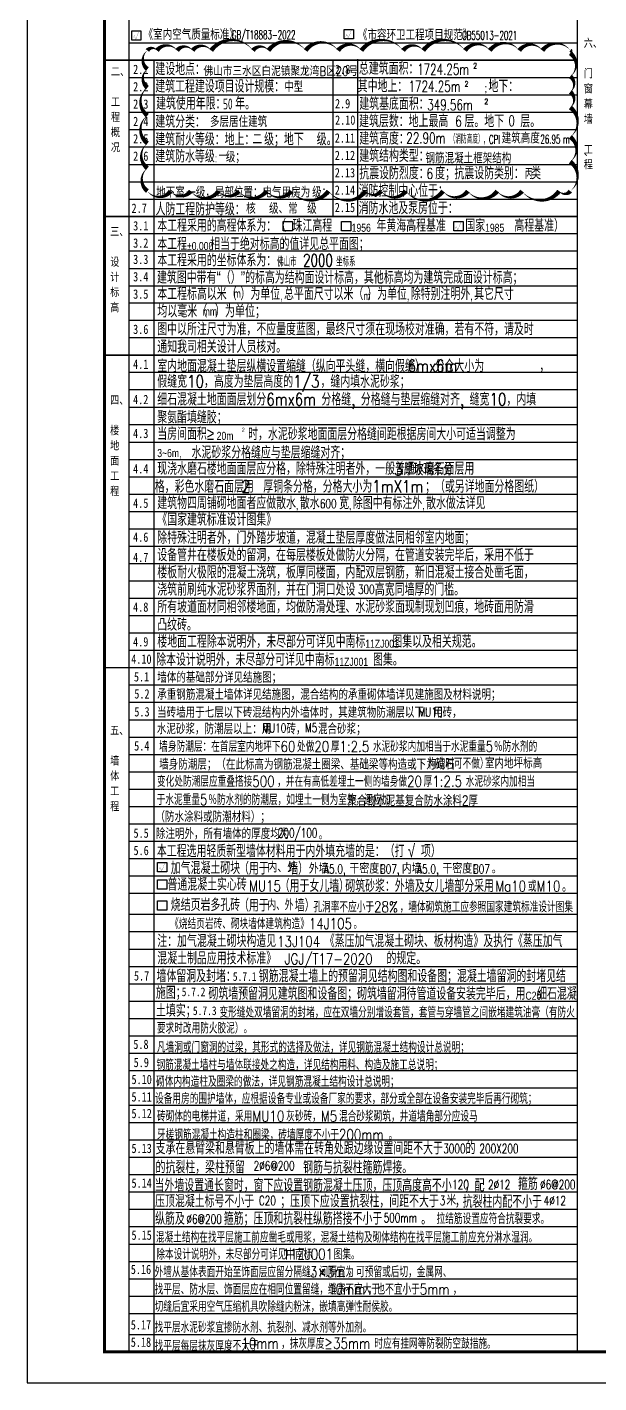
# Model space of a CAD drawing. Extents: x -1041549 to 749950, y -354245 to 17554.
# Drawn here: x -1041549 to -1023078, y -159958 to -116211 of the extents above; entities that cross this region are included whole.
import ezdxf

# ---------------------------------------------------------------- set-up
doc = ezdxf.new("R2010")
doc.units = 0
doc.header["$LTSCALE"] = 1000
doc.header["$MEASUREMENT"] = 0
doc.linetypes.add('CONTINOUS', pattern=[0])
doc.layers.add('DIM_MODI', color=6, linetype='Continuous', plot=False)
for name, color, linetype in [('PUB_TEXT', 7, 'Continuous'), ('PUB_TITLE', 4, 'Continuous'), ('text', 7, 'Continuous'), ('可选项', 6, 'Continuous'), ('辅助线', 8, 'CONTINOUS')]:
    doc.layers.add(name, color=color, linetype=linetype)
doc.styles.add('-黑体', font='simhei.ttf', dxfattribs={"width": 0.8})
doc.styles.add('_HZTXT', font='gs_txt.shx', dxfattribs={"width": 0.8, "bigfont": 'HZTXT.shx'})
doc.styles.add('_TCH_DIM', font='SIMPLEX', dxfattribs={"bigfont": 'GBCBIG'})
doc.styles.add('HZ', font='rs.shx', dxfattribs={"width": 0.8, "bigfont": 'hztxt.shx'})
doc.styles.add('hztxt', font='romand_pkpm', dxfattribs={"bigfont": 'gbcbig'})
doc.styles.get("Standard").update_dxf_attribs({"font": 'gbenor.shx', "bigfont": 'gbcbig.shx'})
doc.styles.add('天正', font='SIMPLEX', dxfattribs={"width": 0.8, "bigfont": 'HZTXT'})
doc.styles.add('标准字体1', font='simplex.shx', dxfattribs={"width": 0.7, "bigfont": 'gbhzfs.shx'})

# ---------------------------------------------------------------- blocks, each defined once
blk = doc.blocks.new('*U129')
at = {"layer": '可选项'}
blk.add_lwpolyline([(436722, 3080), (437022, 3080), (437022, 2780), (436722, 2780)], close=True, dxfattribs=at)
blk = doc.blocks.new('*U130')
at = {"layer": '可选项'}
blk.add_lwpolyline([(436722, 3080), (437022, 3080), (437022, 2780), (436722, 2780)], close=True, dxfattribs=at)
at = {"layer": '可选项', "const_width": 6}
blk.add_lwpolyline([(436774, 2858), (436801, 2921), (436854, 2807), (436956, 3063)], dxfattribs=at)

msp = doc.modelspace()

# ---------------------------------------------------------------- linework, layer by layer
msp.add_lwpolyline([(-958449.1, -101558.4), (-1039049.1, -101558.4), (-1039049.1, -158958.4), (-958449.1, -158958.4)], close=True)
at = {"layer": 'DIM_MODI'}
msp.add_lwpolyline([(-1037661.8, -116964.1, 0, 150, 0.5), (-1037661.8, -117564.1, 0, 150, 0.5), (-1037661.8, -118164.1, 0, 150, 0.5), (-1037661.8, -119064.1, 0, 150, 0.5), (-1037661.8, -119964.1, 0, 150, 0.5), (-1037661.8, -120764.1, 0, 150, 0.5), (-1037661.8, -121502.7, 0, 150, 0.5), (-1036911.8, -121502.7, 0, 150, 0.5), (-1036261.8, -121502.7, 0, 150, 0.5), (-1035361.8, -121502.7, 0, 150, 0.5), (-1034711.8, -121502.7, 0, 150, 0.5), (-1033811.8, -121502.7, 0, 150, 0.5), (-1033011.8, -121502.7, 0, 150, 0.5), (-1031811.8, -121502.7, 0, 150, 0.5), (-1030611.8, -121502.7, 0, 150, 0.5), (-1030111.8, -121502.7, 0, 150, 0.5), (-1029311.8, -121502.7, 0, 150, 0.5), (-1028111.8, -121502.7, 0, 150, 0.5), (-1027311.8, -121502.7, 0, 150, 0.5), (-1026361.8, -121502.7, 0, 150, 0.5), (-1025561.8, -121502.7, 0, 150, 0.5), (-1024361.8, -121502.7, 0, 150, 0.5), (-1024002.8, -121502.7, 0, 150, 0.5), (-1024002.8, -120552.7, 0, 150, 0.5), (-1024002.8, -119752.7, 0, 150, 0.5), (-1024002.8, -118802.7, 0, 150, 0.5), (-1024002.8, -118302.7, 0, 150, 0.5), (-1024002.8, -117802.7, 0, 150, 0.5), (-1024002.8, -117052.7, 0, 150, 0.5), (-1024002.8, -116964.1, 0, 150, 0.5), (-1024902.8, -116964.1, 0, 150, 0.5), (-1025652.8, -116964.1, 0, 150, 0.5), (-1026602.8, -116964.1, 0, 150, 0.5), (-1027402.8, -116964.1, 0, 150, 0.5), (-1028752.8, -116964.1, 0, 150, 0.5), (-1029402.8, -116964.1, 0, 150, 0.5), (-1030752.8, -116964.1, 0, 150, 0.5), (-1031502.8, -116964.1, 0, 150, 0.5), (-1032552.8, -116964.1, 0, 150, 0.5), (-1033752.8, -116964.1, 0, 150, 0.5), (-1034252.8, -116964.1, 0, 150, 0.5), (-1035602.8, -116964.1, 0, 150, 0.5), (-1036202.8, -116964.1, 0, 150, 0.5), (-1036702.8, -116964.1, 0, 150, 0.5), (-1037352.8, -116964.1, 0, 150, 0.5)], format="xyseb", close=True, dxfattribs=at)
at = {"layer": 'PUB_TITLE'}
msp.add_lwpolyline([(-1041549.1, -159958.4), (-957449.1, -159958.4), (-957449.1, -100558.4), (-1041549.1, -100558.4)], close=True, dxfattribs=at)
msp.add_lwpolyline([(-1041549.1, -159958.4), (-957449.1, -159958.4), (-957449.1, -100558.4), (-1041549.1, -100558.4)], close=True, dxfattribs=at)
at = {"layer": 'PUB_TITLE', "const_width": 100}
msp.add_lwpolyline([(-1039049.1, -158958.4), (-958449.1, -158958.4), (-958449.1, -101558.4), (-1039049.1, -101558.4)], close=True, dxfattribs=at)
msp.add_lwpolyline([(-1039049.1, -158958.4), (-958449.1, -158958.4), (-958449.1, -101558.4), (-1039049.1, -101558.4)], close=True, dxfattribs=at)
at = {"layer": '可选项', "const_width": 6}
for points in [[(-1038118.2, -116550.3), (-1038090.8, -116486.7), (-1038038.1, -116601.6), (-1037936.4, -116345.2)], [(-1031254.3, -116513.5), (-1031226.9, -116449.9), (-1031174.2, -116564.9), (-1031072.5, -116308.4)]]:
    msp.add_lwpolyline(points, dxfattribs=at)
at = {"layer": '可选项'}
msp.add_lwpolyline([(-1031306.5, -116291.5), (-1031006.5, -116291.5), (-1031006.5, -116591.5), (-1031306.5, -116591.5)], close=True, dxfattribs=at)
at = {"layer": '辅助线'}
for p, q in [((-1038249.1, -158958.4), (-1038249.1, -103918.4)), ((-1038249.1, -116718.4), (-1023774.1, -116718.4)), ((-1030861.6, -116721), (-1030861.6, -116718.4)), ((-1038249.1, -117278.4), (-1023774.1, -117278.4)), ((-1037449.1, -158958.4), (-1037449.1, -117266.7)), ((-1031661.6, -122318.4), (-1031661.6, -117278.4)), ((-1030861.6, -122318.4), (-1030861.6, -117246.6)), ((-1038249.1, -117838.4), (-1023774.1, -117838.4)), ((-1038249.1, -118398.4), (-1023774.1, -118398.4)), ((-1038249.1, -118958.4), (-1023774.1, -118958.4)), ((-1038249.1, -119518.4), (-1023774.1, -119518.4)), ((-1038249.1, -120078.4), (-1023774.1, -120078.4)), ((-1038249.1, -120638.4), (-1023774.1, -120638.4)), ((-1038249.1, -121198.4), (-1023774.1, -121198.4)), ((-1038249.1, -121758.4), (-1023774.1, -121758.4)), ((-1038249.1, -122318.4), (-1023774.1, -122318.4)), ((-1038249.1, -122318.4), (-1023774.1, -122318.4)), ((-1038249.1, -122318.4), (-1023774.1, -122318.4)), ((-1023774.1, -122878.4), (-1038249.1, -122878.4)), ((-1023774.1, -123438.4), (-1038249.1, -123438.4)), ((-1038249.1, -123998.4), (-1023773.6, -123998.4)), ((-1038249.1, -124558.4), (-1023774.1, -124558.4)), ((-1023774.1, -125118.4), (-1038249.1, -125118.4)), ((-1023774.1, -125678.4), (-1038249.1, -125678.4)), ((-1023774.1, -126238.4), (-1038249.1, -126238.4)), ((-1023774.1, -126798.4), (-1038249.1, -126798.4)), ((-1023774.1, -127358.4), (-1038249.1, -127358.4)), ((-1023774.1, -127918.4), (-1038249.1, -127918.4)), ((-1038249.1, -128478.4), (-1023774.1, -128478.4)), ((-1038249.1, -129038.4), (-1023774.1, -129038.4)), ((-1038249.1, -129598.4), (-1023774.1, -129598.4)), ((-1038249.1, -130158.4), (-1023774.1, -130158.4)), ((-1038249.1, -130718.4), (-1023774.1, -130718.4)), ((-1038249.1, -131278.4), (-1023774.1, -131278.4)), ((-1038249.1, -131838.4), (-1023774.1, -131838.4)), ((-1038249.1, -132398.4), (-1023774.1, -132398.4)), ((-1038249.1, -132958.4), (-1023774.1, -132958.4)), ((-1038249.1, -133518.4), (-1023774.1, -133518.4)), ((-1038249.1, -134078.4), (-1023774.1, -134078.4)), ((-1038249.1, -134638.4), (-1023774.1, -134638.4)), ((-1038249.1, -135198.4), (-1023774.1, -135198.4)), ((-1038249.1, -135758.4), (-1023774.1, -135758.4)), ((-1038249.1, -136318.4), (-1023774.1, -136318.4)), ((-1038249.1, -136878.4), (-1023774.1, -136878.4)), ((-1038249.1, -137438.4), (-1023774.1, -137438.4)), ((-1038249.1, -137998.4), (-1023774.1, -137998.4)), ((-1038249.1, -138558.4), (-1023774.1, -138558.4)), ((-1038249.1, -139118.4), (-1023774.1, -139118.4)), ((-1038249.1, -139678.4), (-1023774.1, -139678.4)), ((-1038249.1, -140238.4), (-1023774.1, -140238.4)), ((-1038249.1, -140798.4), (-1023774.1, -140798.4)), ((-1038249.1, -141358.4), (-1023774.1, -141358.4)), ((-1038249.1, -141918.4), (-1023774.1, -141918.4)), ((-1038249.1, -142478.4), (-1023774.1, -142478.4)), ((-1038249.1, -143038.4), (-1023774.1, -143038.4)), ((-1038249.1, -143598.4), (-1023774.1, -143598.4)), ((-1038249.1, -143598.4), (-1023774.1, -143598.4)), ((-1038249.1, -144158.4), (-1023774.1, -144158.4)), ((-1038249.1, -144158.4), (-1023774.1, -144158.4)), ((-1038249.1, -144838.4), (-1023774.1, -144838.4)), ((-1038249.1, -144838.4), (-1023774.1, -144838.4)), ((-1038249.1, -145398.4), (-1023774.1, -145398.4)), ((-1038249.1, -145398.4), (-1023774.1, -145398.4)), ((-1038249.1, -145958.4), (-1023774.1, -145958.4)), ((-1038249.1, -145958.4), (-1023774.1, -145958.4)), ((-1038249.1, -146518.4), (-1023774.1, -146518.4)), ((-1038249.1, -146518.4), (-1023774.1, -146518.4)), ((-1038249.1, -147078.4), (-1023774.1, -147078.4)), ((-1038249.1, -147078.4), (-1023774.1, -147078.4)), ((-1038249.1, -147638.4), (-1023774.1, -147638.4)), ((-1038249.1, -147638.4), (-1023774.1, -147638.4)), ((-1038249.1, -148198.4), (-1023774.1, -148198.4)), ((-1038249.1, -148198.4), (-1023774.1, -148198.4)), ((-1038249.1, -148758.4), (-1023774.1, -148758.4)), ((-1038249.1, -148758.4), (-1023774.1, -148758.4)), ((-1038249.1, -149318.4), (-1023774.1, -149318.4)), ((-1038249.1, -149318.4), (-1023774.1, -149318.4)), ((-1038249.1, -149878.4), (-1023774.1, -149878.4)), ((-1038249.1, -149878.4), (-1023774.1, -149878.4)), ((-1038249.1, -150438.4), (-1023774.1, -150438.4)), ((-1038249.1, -150438.4), (-1023774.1, -150438.4)), ((-1038249.1, -150998.4), (-1023774.1, -150998.4)), ((-1038249.1, -150998.4), (-1023774.1, -150998.4)), ((-1038249.1, -151558.4), (-1023774.1, -151558.4)), ((-1038249.1, -151558.4), (-1023774.1, -151558.4)), ((-1038249.1, -152118.4), (-1023774.1, -152118.4)), ((-1038249.1, -152678.4), (-1023774.1, -152678.4)), ((-1038249.1, -153238.4), (-1023774.1, -153238.4)), ((-1038249.1, -153798.4), (-1023774.1, -153798.4)), ((-1023774.1, -154358.4), (-1038249.1, -154358.4)), ((-1023774.1, -154918.4), (-1038249.1, -154918.4)), ((-1038249.1, -155478.4), (-1023774.1, -155478.4)), ((-1038249.1, -156038.4), (-1023774.1, -156038.4)), ((-1038249.1, -156598.4), (-1023774.1, -156598.4)), ((-1038249.1, -157158.4), (-1023774.1, -157158.4)), ((-1038249.1, -157718.4), (-1023774.1, -157718.4)), ((-1038249.1, -158398.4), (-1023774.1, -158398.4))]:
    msp.add_line(p, q, dxfattribs=at)
at = {"layer": '辅助线', "const_width": 50}
for points in [[(-1023774.1, -158958.4), (-1023774.1, -102718.4)], [(-1023774.1, -141558.4), (-1023774.1, -102718.4)], [(-1023774.1, -117278.4), (-1039049.1, -117278.4)], [(-1023774.1, -122318.4), (-1039049.1, -122318.4)], [(-1023774.1, -126798.4), (-1039049.1, -126798.4)], [(-1023774.1, -136878.4), (-1039049.1, -136878.4)]]:
    msp.add_lwpolyline(points, dxfattribs=at)

# ---------------------------------------------------------------- block references
at = {"layer": '可选项'}
for name, p in [('*U129', (-1474891.9, -119408.2)), ('*U129', (-1469995.9, -125565.7)), ('*U129', (-1468112.7, -125565.7)), ('*U130', (-1464489.4, -125565.7)), ('*U130', (-1474053.5, -146246.4)), ('*U129', (-1474053.5, -146804.1)), ('*U129', (-1474053.5, -147486.4))]:
    msp.add_blockref(name, p, dxfattribs=at)

# ---------------------------------------------------------------- texts
at = {"color": 4, "style": '_TCH_DIM', "width": 0.705882}
for s, p in [('3000', (-1028106.3, -152545.9)), ('200X200', (-1026935.9, -152545.9)), ('2%%c6@200', (-1034231.9, -153101.9)), ('120', (-1027816.1, -153706.3)), ('2%%c12', (-1026659.2, -153706.3)), ('%%c6@200', (-1024978.7, -153708)), ('C20', (-1034061.3, -154224.5)), ('3', (-1028219.8, -154224.5)), ('4%%c12', (-1024861.4, -154229)), ('%%c6@200', (-1036402.7, -154824.2)), ('500mm', (-1030032.1, -154779.5))]:
    msp.add_text(s, height=297.5, dxfattribs=at).set_placement(p)
at = {"color": 4, "style": '_TCH_DIM'}
msp.add_text('米', height=337.6, dxfattribs=at).set_placement((-1028007.3, -154224.5))
at = {"layer": 'PUB_TEXT', "color": 4}
for s, height, style, width, p in [('1724.25m', 350, '标准字体1', 0.7, (-1028950.6, -117745.3)), ('2', 175, '标准字体1', 0.7, (-1027142.1, -117545)), ('1724.25m', 350, '标准字体1', 0.7, (-1029229.3, -118296)), ('2', 175, '标准字体1', 0.7, (-1027417.7, -118127.7)), ('349.56m', 350, '标准字体1', 0.7, (-1028624.6, -118892.8)), ('2', 175, '标准字体1', 0.7, (-1026779.2, -118700.2)), ('6', 350, '标准字体1', 0.7, (-1027716.3, -119419.4)), ('0', 350, '标准字体1', 0.7, (-1026002.1, -119410.7)), ('22.90m', 350, '标准字体1', 0.7, (-1029299.1, -119964.1)), ('（消防高度）', 261.81, '标准字体1', 0.7, (-1027899.1, -119964.1)), ('，', 261.8, '标准字体1', 0.7, (-1026818.5, -119993.6)), ('6', 350, '标准字体1', 0.7, (-1028647.6, -121111.1)), ('丙', 350, '标准字体1', 0.7, (-1025464.6, -121111.1)), ('佛山市', 299.21, '标准字体1', 0.7, (-1033472.6, -123934.9)), ('2000', 400, '标准字体1', 0.7, (-1032632.6, -123934.9)), ('坐标系', 299.21, '标准字体1', 0.7, (-1031566, -123934.9)), ('200/100', 297.5, '_TCH_DIM', 0.705882, (-1033448.6, -142359.9))]:
    msp.add_text(s, height=height, dxfattribs=dict(at, style=style, width=width)).set_placement(p)
at = {"layer": 'PUB_TEXT', "style": 'hztxt', "width": 0.8}
for s, height, p in [('室内地面混凝土垫层纵横设置缩缝（纵向平头缝，横向假缝），分仓大小为', 400, (-1037343.6, -127343.9)), ('6mx6m', 400, (-1029257.6, -127343.9)), ('，', 400, (-1025000.7, -127343.9)), ('假缝宽', 400, (-1037343.6, -127844.3)), ('10', 400, (-1036383.6, -127844.3)), ('，高度为垫层高度的', 400, (-1035835, -127844.3)), ('1/3', 400, (-1032955, -127844.3)), ('，缝内填水泥砂浆；', 400, (-1032071.2, -127844.3)), ('细石混凝土地面面层划分', 400, (-1037343.6, -128419.9)), ('6mx6m', 400, (-1033823.6, -128419.9)), ('分格缝', 400, (-1032040.7, -128419.9)), ('分格缝与垫层缩缝对齐', 400, (-1030767.1, -128419.9)), ('缝宽', 400, (-1027253.4, -128419.9)), ('10', 400, (-1026613.4, -128419.9)), ('，内填', 400, (-1026064.8, -128419.9)), ('聚氨酯填缝胶；', 400, (-1037343.6, -128998.6)), (',', 400, (-1031080.7, -128419.9)), (',', 400, (-1027567.1, -128419.9)), ('现浇水磨石楼地面面层应分格，除特殊注明者外，一般普通水磨石面层用', 400, (-1037343.6, -130655.7)), ('3', 400, (-1029693, -130678.5)), ('厚玻璃条分', 400, (-1029388.2, -130678.5)), ('格，彩色水磨石面层用', 400, (-1037424, -131232.9)), ('厚铜条分格，分格大小为', 400, (-1033919.2, -131232.9)), ('；（或另详地面分格图纸）', 400, (-1028692.6, -131232.9)), ('2', 400, (-1034624.4, -131232.9)), ('1mX1m', 400, (-1030399.2, -131232.9)), ('墙身防潮层：在首层室内地坪下', 350, (-1037282.9, -139597.7)), ('60', 350, (-1033362.9, -139597.7)), ('处做', 350, (-1032829.6, -139597.7)), ('20', 350, (-1032269.6, -139597.7)), ('厚', 350, (-1031736.2, -139597.7)), ('1:2.5', 350, (-1031456.2, -139597.7)), ('水泥砂浆内加相当于水泥重量', 350, (-1030376.2, -139597.7)), ('5', 350, (-1026736.2, -139597.7)), ('％防水剂的', 350, (-1026469.6, -139597.7)), ('构造时可不做）', 350, (-1028601.7, -140142.5)), ('变化处防潮层应重叠搭接', 350, (-1037353.3, -140723.8)), ('500', 350, (-1034273.3, -140723.8)), ('，并在有高低差埋土一侧的墙身做', 350, (-1033473.3, -140723.8)), ('20', 350, (-1029273.3, -140723.8)), ('厚', 350, (-1028739.9, -140723.8)), ('1:2.5', 350, (-1028459.9, -140723.8)), ('水泥砂浆内加相当', 350, (-1027379.9, -140723.8)), ('于水泥重量', 350, (-1037363.9, -141313)), ('5', 350, (-1035963.9, -141313)), ('％防水剂的防潮层，如埋土一侧为室外，还应加', 350, (-1035697.2, -141313)), ('变形缝处双墙留洞的封堵，应在双墙分别增设套管，套管与穿墙管之间嵌堵建筑油膏（有防火', 350, (-1035335.4, -148171.2)), ('要求时改用防火胶泥）。', 350, (-1037357.6, -148685)), ('凡墙洞或门窗洞的过梁，其形式的选择及做法，详见钢筋混凝土结构设计总说明；', 350, (-1037357.6, -149301.2)), ('钢筋混凝土墙柱与墙体联接处之构造，详见结构用料、构造及施工总说明；', 350, (-1037369.6, -149868.4)), ('砌体内构造柱及圈梁的做法，详见钢筋混凝土结构设计总说明；', 350, (-1037383.9, -150405.5)), ('设备用房的围护墙体，应根据设备专业或设备厂家的要求，部分或全部在设备安装完毕后再行砌筑；', 350, (-1037413.6, -150954.6)), ('砖砌体的电梯井道，采用', 350, (-1037352.9, -151526.7)), ('MU10', 350, (-1034272.9, -151526.7)), ('灰砂砖，', 350, (-1033179.6, -151526.7)), ('M5', 350, (-1032059.6, -151526.7)), ('混合砂浆砌筑，井道墙角部分应设马', 350, (-1031472.9, -151526.7)), ('牙槎钢筋混凝土构造柱和圈梁，砖墙厚度不小于', 350, (-1037352.9, -152123.9)), ('200mm', 350, (-1031472.9, -152123.9)), ('。', 350, (-1029872.9, -152123.9)), ('拉结筋设置应符合抗裂要求。', 350, (-1028323.6, -154833.1)), ('混凝土结构在找平层施工前应凿毛或甩浆，混凝土结构及砌体结构在找平层施工前应充分淋水湿润。', 350, (-1037388.3, -155431.6)), ('除本设计说明外，未尽部分可详见中南标', 350, (-1037376.6, -155981)), ('11ZJ001', 350, (-1033298.8, -155981)), ('图集。', 350, (-1031645.4, -155981)), ('外墙从基体表面开始至饰面层应留分隔缝，间隔宜为', 350, (-1037428.6, -156548.9)), ('，可预留或后切，金属网、', 350, (-1031201.5, -156548.9)), ('3', 350, (-1032414.9, -156548.9)), ('×', 350, (-1032148.2, -156548.9)), ('3m', 350, (-1031868.2, -156548.9)), ('找平层、防水层、饰面层应在相同位置留缝，缝宽不宜大于', 350, (-1037428.6, -157108.9)), ('10mm', 350, (-1031823.9, -157108.9)), ('，也不宜小于', 350, (-1030543.9, -157108.9)), ('5mm', 350, (-1028863.9, -157108.9)), ('，', 350, (-1027797.2, -157108.9)), ('切缝后宜采用空气压缩机具吹除缝内粉沫，嵌填高弹性耐侯胶。', 350, (-1037428.6, -157668.9)), ('找平层水泥砂浆宜掺防水剂、抗裂剂、减水剂等外加剂。', 350, (-1037428.6, -158337.5)), ('找平层每层抹灰厚度不大于', 350, (-1037428.6, -158935.8)), ('10mm', 350, (-1034624.1, -158859)), ('，抹灰厚度≥', 350, (-1033344.1, -158859)), ('35mm', 350, (-1031664.1, -158859)), ('时应有挂网等防裂防空鼓措施。', 350, (-1030330.8, -158859))]:
    msp.add_text(s, height=height, dxfattribs=at).set_placement(p)
at = {"layer": 'PUB_TITLE', "color": 7, "style": '天正'}
for s, height, width, p in [('《室内空气质量标准》', 350, 0.8, (-1037786.7, -116621.6)), ('GB/T18883-2022', 280, 0.6, (-1034936.5, -116597)), ('《市容环卫工程项目规范》', 350, 0.8, (-1030862.9, -116633.5)), ('GB55013-2021', 280, 0.6, (-1027498.6, -116616.1))]:
    msp.add_text(s, height=height, dxfattribs=dict(at, width=width)).set_placement(p)
at = {"layer": 'PUB_TITLE', "style": '天正', "width": 0.8}
msp.add_text('佛山市三水区白泥镇聚龙湾B区20号', height=300, dxfattribs=at).set_placement((-1035851, -117785.8))
at = {"layer": 'PUB_TITLE', "color": 4, "style": '天正'}
for s, height, width, p in [('CPI', 280, 0.6, (-1026630, -119974.8)), ('建筑高度', 350, 0.8, (-1026218.2, -119966.3)), ('26.95', 280, 0.6, (-1024969.1, -119966.3)), ('m', 280, 0.6, (-1024238.3, -119966.3))]:
    msp.add_text(s, height=height, dxfattribs=dict(at, width=width)).set_placement(p)
at = {"layer": 'text', "width": 0.8}
for s, height, style, p in [('六、', 262.87, '-黑体', (-1023566.4, -116853.4)), ('二、', 262.87, '-黑体', (-1038841.4, -117771.4)), ('2.1', 301.69, '-黑体', (-1038123.9, -117724)), ('建设地点：', 400, '_HZTXT', (-1037406.1, -117762.7)), ('2.8', 301.69, '-黑体', (-1031601.4, -117724)), ('总建筑面积：', 400, '_HZTXT', (-1030829.8, -117746.6)), ('门', 262.9, '-黑体', (-1023566.4, -117833.4)), ('2.2', 301.69, '-黑体', (-1038123.9, -118284)), ('建筑工程建设项目设计规模：', 400, '_HZTXT', (-1037408.1, -118322.7)), ('其中地上：', 400, '_HZTXT', (-1030869.1, -118314.4)), (';', 260, '_HZTXT', (-1026770.2, -118314.4)), ('地下：', 400, '_HZTXT', (-1026645.4, -118314.4)), ('窗', 262.9, '-黑体', (-1023566.4, -118323.4)), ('工', 262.9, '-黑体', (-1038841.4, -118751.4)), ('2.3', 301.69, '-黑体', (-1038123.9, -118844)), ('建筑使用年限：', 400, '_HZTXT', (-1037381.9, -118874.1)), ('年。', 400, '_HZTXT', (-1034827.4, -118874.1)), ('2.9', 301.69, '-黑体', (-1031603.4, -118830)), ('建筑基底面积：', 400, '_HZTXT', (-1030818.6, -118882.7)), ('幕', 262.9, '-黑体', (-1023566.4, -118813.4)), ('程', 262.9, '-黑体', (-1038841.4, -119241.4)), ('概', 262.9, '-黑体', (-1038841.4, -119731.4)), ('2.4', 301.69, '-黑体', (-1038123.9, -119404)), ('建筑分类：', 400, '_HZTXT', (-1037405.8, -119458.3)), ('2.10', 301.69, '-黑体', (-1031601.2, -119359.4)), ('建筑层数：地上最高', 400, '_HZTXT', (-1030824, -119442.7)), ('层。地下', 400, '_HZTXT', (-1027419.9, -119442.7)), ('层。', 400, '_HZTXT', (-1025615.8, -119442.7)), ('墙', 262.9, '-黑体', (-1023566.4, -119303.4)), ('2.5', 301.69, '-黑体', (-1038123.9, -119964)), ('建筑耐火等级：地上：', 400, '_HZTXT', (-1037407.8, -120027.2)), ('级；地下', 400, '_HZTXT', (-1033893.3, -120027.2)), ('级。', 400, '_HZTXT', (-1032194, -120027.2)), ('2.11', 301.69, '-黑体', (-1031610.8, -119938.9)), ('建筑高度：', 400, '_HZTXT', (-1030818.6, -120002.7)), ('况', 262.9, '-黑体', (-1038841.4, -120221.4)), ('2.6', 301.69, '-黑体', (-1038123.9, -120524)), ('建筑防水等级', 400, '_HZTXT', (-1037405.8, -120578.3)), ('2.12', 301.69, '-黑体', (-1031610.8, -120498.9)), ('建筑结构类型：', 400, '_HZTXT', (-1030818.6, -120562.7)), ('工', 262.9, '-黑体', (-1023566.4, -120283.4)), ('、', 262.9, '-黑体', (-1023566.4, -120353.4)), ('抗震设防烈度：', 400, '_HZTXT', (-1030818.6, -121122.7)), ('度；', 400, '_HZTXT', (-1028368.9, -121122.7)), ('抗震设防类别：  类', 400, '_HZTXT', (-1027745.6, -121122.7)), ('程', 262.9, '-黑体', (-1023566.4, -120773.4)), ('2.13', 301.69, '-黑体', (-1031610.8, -121058.9)), ('2.14', 301.69, '-黑体', (-1031610.8, -121618.9)), ('消防控制中心位于：', 400, '_HZTXT', (-1030838, -121688.6)), ('2.7', 301.69, '-黑体', (-1038174.3, -122204)), ('人防工程防护等级：', 400, '_HZTXT', (-1037400, -122285)), ('2.15', 301.69, '-黑体', (-1031610.8, -122178.9)), ('消防水池及泵房位于：', 400, '_HZTXT', (-1030838, -122248.6)), ('3.1', 301.69, '-黑体', (-1038123.9, -122772.1)), ('本工程采用的高程体系为：（', 400, '_HZTXT', (-1037343.6, -122814.9)), ('珠江高程', 400, '_HZTXT', (-1032973.9, -122814.9)), ('年黄海高程基准', 400, '_HZTXT', (-1030262.8, -122814.9)), ('国家', 400, '_HZTXT', (-1027393.9, -122814.9)), ('高程基准）', 400, '_HZTXT', (-1025807.7, -122814.9)), ('三、', 262.87, '-黑体', (-1038865.2, -122934.6)), ('1956', 260, '_HZTXT', (-1031065, -122814.9)), ('1985', 260, '_HZTXT', (-1026753.9, -122814.9)), ('3.2', 301.69, '-黑体', (-1038123.9, -123328)), ('本工程', 400, '_HZTXT', (-1037343.6, -123404.7)), ('%%P0.000', 260, '_HZTXT', (-1036383.6, -123404.7)), ('相当于绝对标高的值详见总平面图；', 400, '_HZTXT', (-1035634.8, -123404.7)), ('设', 262.9, '-黑体', (-1038865.2, -123914.6)), ('3.3', 301.69, '-黑体', (-1038123.9, -123855)), ('本工程采用的坐标体系为：', 400, '_HZTXT', (-1037343.6, -123934.9)), ('计', 262.9, '-黑体', (-1038865.2, -124404.6)), ('3.4', 301.69, '-黑体', (-1038123.9, -124415)), ('建筑图中带有“（）”的标高为结构面设计标高，其他标高均为建筑完成面设计标高；', 400, '_HZTXT', (-1037352.6, -124490.7)), ('标', 262.9, '-黑体', (-1038865.2, -124894.6)), ('3.5', 301.69, '-黑体', (-1038123.9, -124975)), ('本工程标高以米（', 400.42, '_HZTXT', (-1037343.6, -125017.7)), ('）为单位', 400.42, '_HZTXT', (-1034655.9, -125017.7)), ('总平面尺寸以米（', 400.42, '_HZTXT', (-1033249.6, -125017.7)), ('）为单位', 400.42, '_HZTXT', (-1030562, -125017.7)), ('除特别注明外', 400.42, '_HZTXT', (-1029155.7, -125017.7)), ('其它尺寸', 400.42, '_HZTXT', (-1027108.8, -125017.7)), ('高', 262.9, '-黑体', (-1038865.2, -125384.6)), ('m', 260.3, '_HZTXT', (-1034876.9, -124941)), (',', 260.3, '_HZTXT', (-1033374.6, -125017.7)), ('m', 260.3, '_HZTXT', (-1030687, -125017.7)), (',', 260.3, '_HZTXT', (-1029280.7, -125017.7)), (',', 260.3, '_HZTXT', (-1027233.7, -125017.7)), ('均以毫米（', 403.33, '_HZTXT', (-1037343.6, -125577.7)), ('mm', 262.17, '_HZTXT', (-1035879, -125520.2)), ('）为单位；', 403.33, '_HZTXT', (-1035478.5, -125577.7)), ('3.6', 301.69, '-黑体', (-1038123.9, -126111.7)), ('图中以所注尺寸为准，不应量度蓝图，最终尺寸须在现场校对准确，若有不符，请及时', 400, '_HZTXT', (-1037343.6, -126154.4)), ('通知我司相关设计人员核对。', 400, '_HZTXT', (-1037343.6, -126723.8)), ('4.1', 301.69, '-黑体', (-1038123.9, -127238.8)), ('四、', 262.87, '-黑体', (-1038865.2, -128371.2)), ('4.2', 301.69, '-黑体', (-1038123.9, -128377.2)), ('楼', 262.9, '-黑体', (-1038865.2, -129351.2)), ('4.3', 301.69, '-黑体', (-1038123.9, -129471.2)), ('当房间面积≥', 400, '_HZTXT', (-1037343.6, -129529.9)), ('20m', 260, '_HZTXT', (-1035423.6, -129529.9)), ('2', 130, '_HZTXT', (-1034614.9, -129267.5)), ('时，水泥砂浆地面面层分格缝间距根据房间大小可适当调整为', 400, '_HZTXT', (-1034408.8, -129539.3)), ('地', 262.9, '-黑体', (-1038865.2, -129841.2)), ('3~6m,', 260, '_HZTXT', (-1037343.6, -130084.9)), ('水泥砂浆分格缝应与垫层缩缝对齐；', 400, '_HZTXT', (-1036235.3, -130134.1)), ('面', 262.9, '-黑体', (-1038865.2, -130331.2)), ('4.4', 301.69, '-黑体', (-1038123.9, -130613)), ('工', 262.9, '-黑体', (-1038865.2, -130821.2)), ('程', 262.9, '-黑体', (-1038865.2, -131311.2)), ('4.5', 301.69, '-黑体', (-1038123.9, -131722.8)), ('建筑物四周铺砌地面者应做散水', 400, '_HZTXT', (-1037343.6, -131765.5)), ('散水', 400, '_HZTXT', (-1032738.8, -131765.5)), ('宽', 400, '_HZTXT', (-1031469.8, -131765.5)), ('除图中有标注外', 400, '_HZTXT', (-1031025, -131765.5)), ('散水做法详见', 400, '_HZTXT', (-1028660.2, -131765.5)), ('《国家建筑标准设计图集》', 400, '_HZTXT', (-1037343.6, -132301)), (',', 260, '_HZTXT', (-1032863.6, -131765.5)), (',', 260, '_HZTXT', (-1031149.8, -131765.5)), (',', 260, '_HZTXT', (-1028785, -131765.5)), ('4.6', 301.69, '-黑体', (-1038123.9, -132816.5)), ('除特殊注明者外，门外踏步坡道，混凝土垫层厚度做法同相邻室内地面；', 400, '_HZTXT', (-1037343.6, -132885.2)), ('4.7', 301.69, '-黑体', (-1038123.9, -133468.5)), ('设备管井在楼板处的留洞，在每层楼板处做防火分隔，在管道安装完毕后，采用不低于', 400, '_HZTXT', (-1037343.6, -133445.2)), ('楼板耐火极限的混凝土浇筑，板厚同楼面，内配双层钢筋，新旧混凝土接合处凿毛面，', 400, '_HZTXT', (-1037343.6, -134001.9)), ('浇筑前刷纯水泥砂浆界面剂，并在门洞口处设', 400, '_HZTXT', (-1037343.6, -134557.5)), ('高宽同墙厚的门槛。', 400, '_HZTXT', (-1030314.6, -134557.5)), ('所有坡道面材同相邻楼地面，均做防滑处理、水泥砂浆面现制现划凹痕，地砖面用防滑', 400, '_HZTXT', (-1037343.6, -135116.7)), ('4.8', 301.69, '-黑体', (-1038123.9, -135074)), ('凸纹砖。', 400, '_HZTXT', (-1037343.6, -135691.7)), ('4.9', 301.69, '-黑体', (-1038123.9, -136194)), ('楼地面工程除本说明外，未尽部分可详见中南标', 400, '_HZTXT', (-1037343.6, -136236.7)), ('11ZJ001', 260, '_HZTXT', (-1030623.6, -136236.7)), ('图集以及相关规范。', 400, '_HZTXT', (-1029750, -136236.7)), ('4.10', 301.69, '-黑体', (-1038184.9, -136754)), ('除本设计说明外，未尽部分可详见中南标', 400, '_HZTXT', (-1037376.6, -136821)), ('图集。', 400, '_HZTXT', (-1030374, -136821)), ('11ZJ001', 260, '_HZTXT', (-1031616.6, -136821)), ('5.1', 301.69, '-黑体', (-1038098.9, -137324.7)), ('墙体的基础部分详见结施图；', 350, '_HZTXT', (-1037343.6, -137367.4)), ('5.2', 301.69, '-黑体', (-1038085.3, -137875.4)), ('承重钢筋混凝土墙体详见结施图，混合结构的承重砌体墙详见建施图及材料说明；', 350, '_HZTXT', (-1037345.4, -137918.1)), ('5.3', 301.69, '-黑体', (-1038084.1, -138453.5)), ('当砖墙用于七层以下砖混结构内外墙体时，其建筑物防潮层以下：用', 350, '_HZTXT', (-1037352.2, -138496.2)), ('砖，', 350, '_HZTXT', (-1028126.8, -138496.2)), ('水泥砂浆，防潮层以上：用', 350, '_HZTXT', (-1037357.6, -139027.2)), ('砖，', 350, '_HZTXT', (-1033172.1, -139027.2)), ('混合砂浆；', 350, '_HZTXT', (-1032153.6, -139027.2)), ('五、', 262.87, '-黑体', (-1038865.2, -139032)), ('5.4', 301.69, '-黑体', (-1038091.1, -139555)), ('墙', 262.9, '-黑体', (-1038865.2, -140012)), ('墙身防潮层；（在此标高为钢筋混凝土圈梁、基础梁等构造或下为砌石', 350, '_HZTXT', (-1037282.9, -140171.9)), ('室内地坪标高', 350, '_HZTXT', (-1026758.1, -140133.5)), ('体', 262.9, '-黑体', (-1038865.2, -140502)), ('工', 262.9, '-黑体', (-1038865.2, -140992)), ('程', 262.9, '-黑体', (-1038865.2, -141482)), ('（防水涂料或防潮材料）；', 350, '_HZTXT', (-1037403.7, -141865.4)), ('5.5', 301.69, '-黑体', (-1038111.9, -142368.4)), ('除注明外，所有墙体的厚度均为', 350, '_HZTXT', (-1037390.1, -142411.1)), ('本工程选用轻质新型墙体材料用于内外填充墙的是：（打', 400, '_HZTXT', (-1037356.6, -142995.4)), ('√', 400, '_HZTXT', (-1029251.7, -142995.4)), ('项）', 400, '_HZTXT', (-1028826.9, -142995.4)), ('5.6', 301.69, '-黑体', (-1038111.9, -142928.4)), ('加气混凝土砌块', 400, '_HZTXT', (-1036907.5, -143542.1)), ('（用于', 400, '_HZTXT', (-1034701.8, -143557.6)), ('墙）', 400, '_HZTXT', (-1033112.9, -143557.6)), ('普通混凝土实心砖', 400, '_HZTXT', (-1037013.8, -144074.8)), ('（用于女儿墙）', 400, '_HZTXT', (-1033389.4, -144117.6)), ('砌筑砂浆：外墙及女儿墙部分采用', 400, '_HZTXT', (-1031269.7, -144121.4)), ('烧结页岩多孔砖', 400, '_HZTXT', (-1036907.5, -144733.8)), ('（用于', 400, '_HZTXT', (-1034701.8, -144749.3)), ('墙）', 400, '_HZTXT', (-1032903.3, -144749.3)), ('。', 400, '_HZTXT', (-1024268.5, -144121.4)), ('注：加气混凝土砌块构造见', 400, '_HZTXT', (-1037343.6, -145898.6)), ('《蒸压加气混凝土砌块、板材构造》及执行《蒸压加气', 400, '_HZTXT', (-1031931.3, -145898.6)), ('混凝土制品应用技术标准》', 400, '_HZTXT', (-1037343.6, -146455.7)), ('的规定。', 400, '_HZTXT', (-1029939.7, -146455.7)), ('5.7', 301.69, '-黑体', (-1038097.9, -146975.7)), ('墙体留洞及封堵：', 400, '_HZTXT', (-1037367.6, -147028.9)), ('5.7.1', 281.58, '-黑体', (-1034902.5, -146986.2)), ('钢筋混凝土墙上的预留洞见结构图和设备图；混凝土墙留洞的封堵见结', 400, '_HZTXT', (-1034064.5, -147028.9)), ('施图；', 400, '_HZTXT', (-1037387.7, -147566.9)), ('5.7.2', 281.58, '-黑体', (-1036555.1, -147480.1)), ('砌筑墙预留洞见建筑图和设备图；砌筑墙留洞待管道设备安装完毕后，用', 400, '_HZTXT', (-1035690.1, -147595.2)), ('C20', 260, '_HZTXT', (-1025450.1, -147595.2)), ('细石混凝', 400, '_HZTXT', (-1025075.7, -147595.2)), ('土填实；', 400, '_HZTXT', (-1037384.7, -148144.3)), ('5.7.3', 281.58, '-黑体', (-1036193.5, -148089.5)), ('5.8', 301.69, '-黑体', (-1038117.9, -149184)), ('5.9', 301.69, '-黑体', (-1038106.9, -149768.7)), ('5.10', 301.69, '-黑体', (-1038176.9, -150316.6)), ('5.11', 301.69, '-黑体', (-1038176.9, -150879.1)), ('5.12', 301.69, '-黑体', (-1038176.9, -151415.6)), ('支承在悬臂梁和悬臂板上的墙体需在转角处跟边缘设置间距不大于', 400, '_HZTXT', (-1037397.8, -152585.6)), ('的', 400, '_HZTXT', (-1027384.1, -152585.6)), ('5.13', 301.69, '-黑体', (-1038176.9, -152541.3)), ('的抗裂柱，梁柱预留', 400, '_HZTXT', (-1037397.8, -153199.7)), ('钢筋与抗裂柱箍筋焊接。', 400, '_HZTXT', (-1032631.1, -153199.7)), ('5.14', 301.69, '-黑体', (-1038176.9, -153661.3)), ('当外墙设置通长窗时，窗下应设置钢筋混凝土压顶，压顶高度高不小', 400, '_HZTXT', (-1037431.9, -153779.7)), ('，配', 400, '_HZTXT', (-1027412.6, -153779.7)), ('箍筋', 400, '_HZTXT', (-1025692.4, -153732.6)), ('压顶混凝土标号不小于', 400, '_HZTXT', (-1037414.1, -154292.6)), ('；压顶下应设置抗裂柱，间距不大于', 400, '_HZTXT', (-1033370, -154292.6)), ('抗裂柱内配不小于', 400, '_HZTXT', (-1027477.4, -154307.1)), ('纵筋及', 400, '_HZTXT', (-1037413.2, -154855.1)), ('箍筋；压顶和抗裂柱纵筋搭接不小于', 400, '_HZTXT', (-1035195.4, -154855.1)), ('，', 400, '_HZTXT', (-1027725.9, -154292.6)), ('。', 400, '_HZTXT', (-1028817.5, -154855.1)), ('5.15', 301.69, '-黑体', (-1038176.9, -155341.3)), ('5.16', 301.69, '-黑体', (-1038199.1, -156446.2)), ('5.17', 301.69, '-黑体', (-1038199.1, -158234.8)), ('5.18', 301.69, '-黑体', (-1038199.1, -158794.8))]:
    msp.add_text(s, height=height, dxfattribs=dict(at, style=style)).set_placement(p)
at = {"layer": 'text', "color": 4}
for s, width, p in [('中型', 0.86, (-1033234.3, -118308.1)), ('50', 0.7396, (-1035221.8, -118866.5))]:
    msp.add_text(s, height=350, dxfattribs=dict(at, width=width)).set_placement(p)
for s, height, style, width, p in [('多层居住建筑', 350, '_HZTXT', 0.8, (-1035641.1, -119433.3)), ('二', 350, '_HZTXT', 0.8, (-1034264.7, -119999.9)), ('级；', 350, '_HZTXT', 0.8, (-1035131.1, -120575.1)), ('钢筋混凝土框架结构', 350, '_HZTXT', 0.8, (-1028680.1, -120612.1)), (':', 260, '_HZTXT', 0.8, (-1035485.8, -120578.3)), ('一', 350, 'HZ', 0.7, (-1035362, -120536.9)), ('地下室', 350, '_HZTXT', 0.8, (-1037380.2, -121711.6)), (':', 227.5, '_HZTXT', 0.8, (-1036540.2, -121711.6)), ('一', 350, '_HZTXT', 0.8, (-1036411.1, -121727.8)), ('级，局部位置：电气用房为', 350, '_HZTXT', 0.8, (-1036098.5, -121711.6)), ('级；', 350, '_HZTXT', 0.8, (-1032341.9, -121711.6)), ('核', 350, '_HZTXT', 0.8, (-1034473.2, -122235.7)), ('级、常', 350, '_HZTXT', 0.8, (-1033733, -122235.7)), ('级', 350, '_HZTXT', 0.8, (-1032502.8, -122235.7)), ('600', 297.5, '_TCH_DIM', 0.705882, (-1032090.1, -131737.2)), ('300', 297.5, '_TCH_DIM', 0.705882, (-1030861.9, -134502.3)), ('MU10', 297.5, '_TCH_DIM', 0.705882, (-1028905.1, -138458.5)), ('MU10', 297.5, '_TCH_DIM', 0.705882, (-1033949.2, -138975.8)), ('M5', 297.5, '_TCH_DIM', 0.705882, (-1032571.2, -138965.1)), ('聚合物水泥基复合防水涂料2厚', 350, '_HZTXT', 0.8, (-1031196.9, -141346.4)), ('。', 350, '_HZTXT', 0.8, (-1032135.3, -142426.6)), ('A5.0,', 297.5, '_TCH_DIM', 0.705882, (-1031956.8, -143526.1)), ('B07,', 297.5, '_TCH_DIM', 0.705882, (-1030153.8, -143526.1)), ('A5.0,', 297.5, '_TCH_DIM', 0.705882, (-1028952.3, -143526.1)), ('B07', 297.5, '_TCH_DIM', 0.705882, (-1027149.3, -143526.1)), ('MU15', 350, 'hztxt', 0.8, (-1034382.2, -144097.8)), ('Ma10', 350, 'hztxt', 0.8, (-1026426.1, -144106.9)), ('或', 350, 'hztxt', 0.8, (-1025372.7, -144106.9)), ('M10', 350, 'hztxt', 0.8, (-1025092.7, -144106.9)), ('内、外', 350, 'hztxt', 0.8, (-1033787, -144708.1)), ('孔洞率不应小于', 350, 'hztxt', 0.8, (-1032300.4, -144772.9)), ('28%', 350, 'hztxt', 0.8, (-1030340.4, -144772.9)), ('，墙体砌筑施工应参照国家建筑标准设计图集', 350, 'hztxt', 0.8, (-1029513.7, -144772.9)), ('《烧结页岩砖、砌块墙体建筑构造》', 350, 'hztxt', 0.8, (-1036926.5, -145315.8)), ('14J105', 350, 'hztxt', 0.8, (-1032446.5, -145315.8)), ('13J104', 350, 'hztxt', 0.8, (-1033472.9, -145893.2)), ('JGJ/T17-2020', 350, 'hztxt', 0.8, (-1033231.5, -146453.8))]:
    msp.add_text(s, height=height, dxfattribs=dict(at, style=style, width=width)).set_placement(p)
at = {"layer": 'text', "color": 4, "style": '_TCH_DIM'}
for s, p in [('内、外', (-1033787, -143484.1)), ('外墙', (-1032448.2, -143526.1)), ('干密度：', (-1031136.8, -143526.1)), ('内墙', (-1029443.8, -143526.1)), ('干密度：', (-1028132.3, -143526.1))]:
    msp.add_text(s, height=337.59, dxfattribs=at).set_placement(p)
at = {"layer": 'text', "color": 6, "style": '_TCH_DIM'}
msp.add_text('。', height=337.6, dxfattribs=at).set_placement((-1026539.3, -143526.1))
at = {"layer": 'text', "color": 6, "style": 'hztxt', "width": 0.8}
msp.add_text('。', height=350, dxfattribs=at).set_placement((-1031006.5, -145315.8))

doc.saveas('drawing.dxf')
